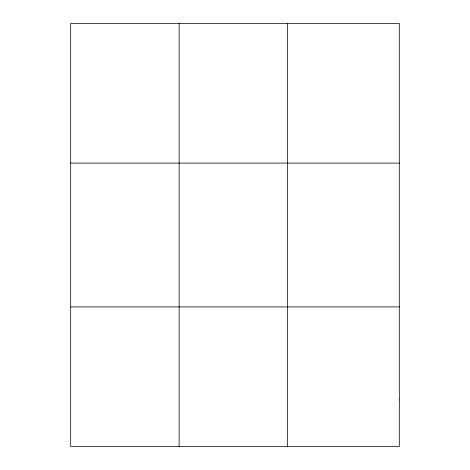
<?xml version="1.0" encoding="UTF-8"?>
<svg xmlns="http://www.w3.org/2000/svg" width="470" height="470" viewBox="0 0 470 470"><rect width="100%" height="100%" fill="white"/><g stroke="black" fill="none" stroke-linecap="round" stroke-linejoin="round"><path stroke-width="0.7" d="M179.135 23.5L179.135 446.5M287.581 23.5L287.581 446.5M70.688 163.09L399.312 163.09M70.688 306.91L399.312 306.91M399.312 399.97L399.312 446.5L70.688 446.5L70.688 23.5L399.312 23.5L399.312 399.97"/></g></svg>
